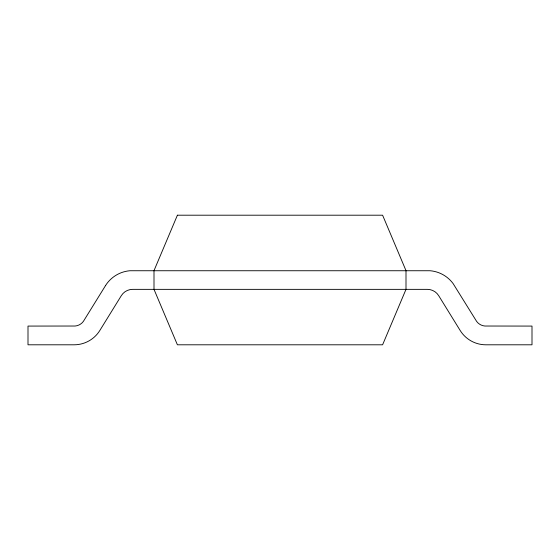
<?xml version="1.0" encoding="UTF-8"?>
<svg xmlns="http://www.w3.org/2000/svg" width="560" height="560" viewBox="0 0 560 560"><rect width="100%" height="100%" fill="white"/><g stroke="black" fill="none" stroke-linecap="round" stroke-linejoin="round"><path stroke-width="0.84" d="M177.401 215.201L154 270.641L154 289.359L177.401 344.799L382.599 344.799L406 289.359L406 270.641L382.599 215.201L177.401 215.201M105.581 285.502L83.363 321.412A11.487 11.487 0 0 1 75.103 326.025L28 326.081L28 344.799L74.13 344.799A30.226 30.226 0 0 0 99.855 330.442L121.31 295.673A13.286 13.286 0 0 1 132.615 289.359L427.385 289.359A13.286 13.286 0 0 1 438.69 295.673L460.145 330.442A30.226 30.226 0 0 0 485.87 344.799L532 344.799L532 326.081L484.897 326.025A11.487 11.487 0 0 1 476.637 321.412L453.117 283.584A32.025 32.025 0 0 0 430.101 270.739L129.899 270.739A32.025 32.025 0 0 0 106.883 283.584L105.581 285.502"/></g></svg>
